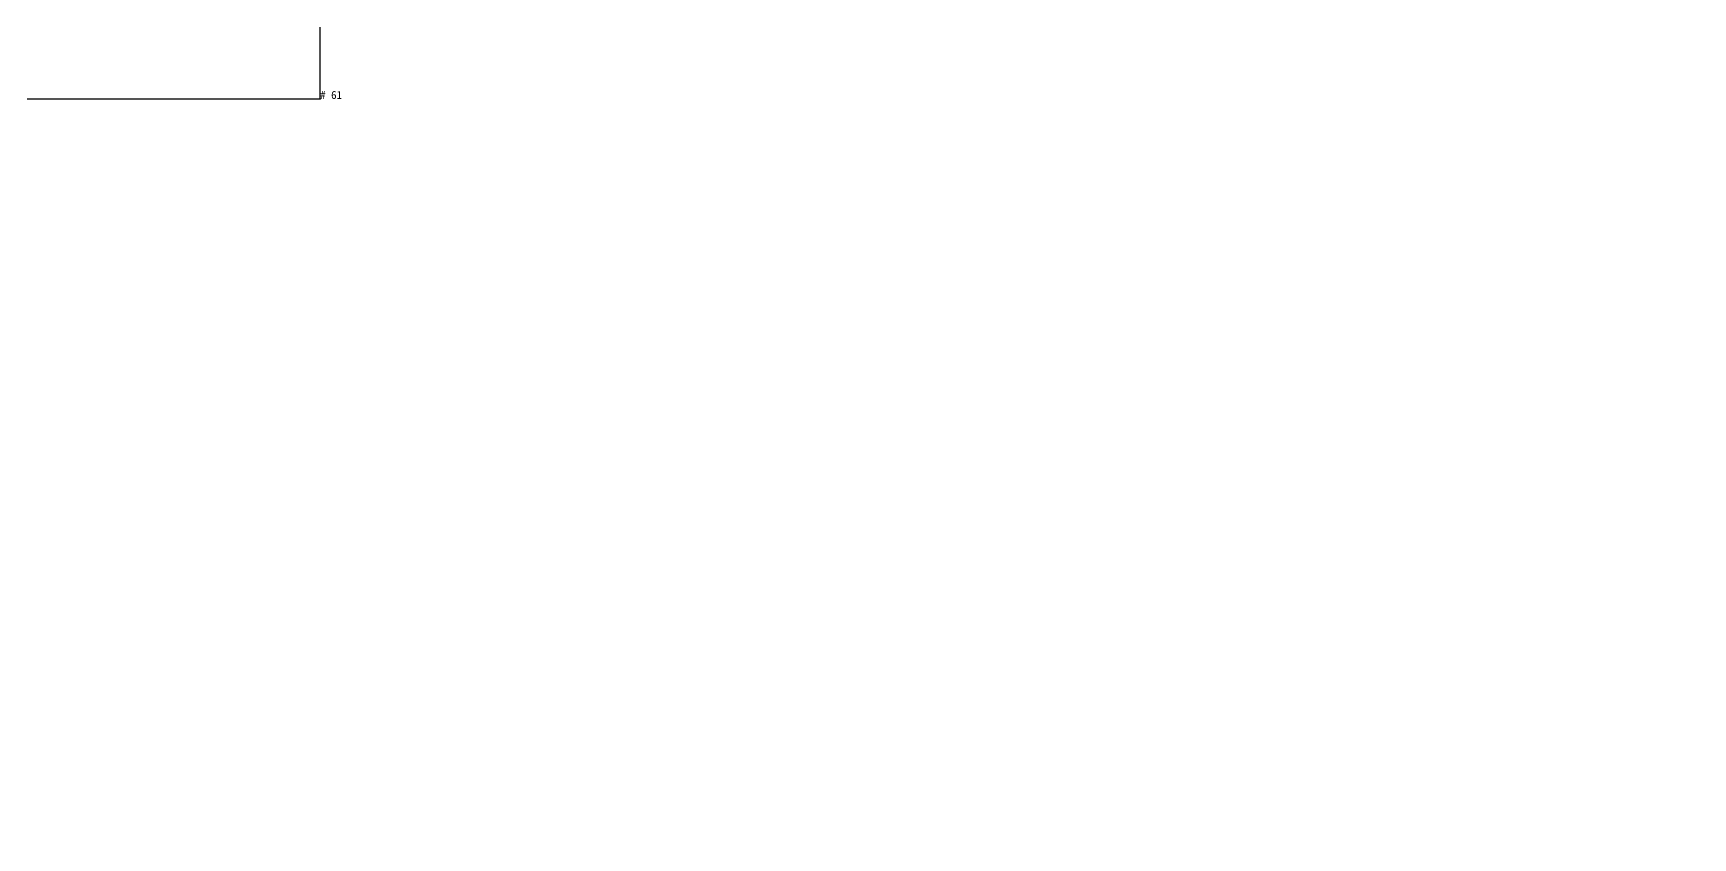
# Model space of a CAD drawing. Extents: x -82 to 112, y 0 to 216.
# Drawn here: x -43.8 to 8.1, y 98.2 to 123.3 of the extents above; entities that cross this region are included whole.
import ezdxf

# ---------------------------------------------------------------- set-up
doc = ezdxf.new("R2010")
doc.units = 0

# ---------------------------------------------------------------- blocks, each defined once
blk = doc.blocks.new('M1-C1-youxiukefuli_M')
at = {"layer": '1'}
blk.add_lwpolyline([(-34.814064, 121.265266), (-34.814064, 126.265266), (-60.814056, 126.265266), (-60.814056, 121.265266)], close=True, dxfattribs=at)
at = {"layer": '2'}
blk.add_point((-34.814064, 121.265266), dxfattribs=at)
at = {"layer": '1'}
blk.add_text('# 61', height=0.25, dxfattribs=at).set_placement((-34.814064, 121.265266))

msp = doc.modelspace()

# ---------------------------------------------------------------- block references
at = {"layer": '1'}
msp.add_blockref('M1-C1-youxiukefuli_M', (0, 0), dxfattribs=at)

doc.saveas('drawing.dxf')
